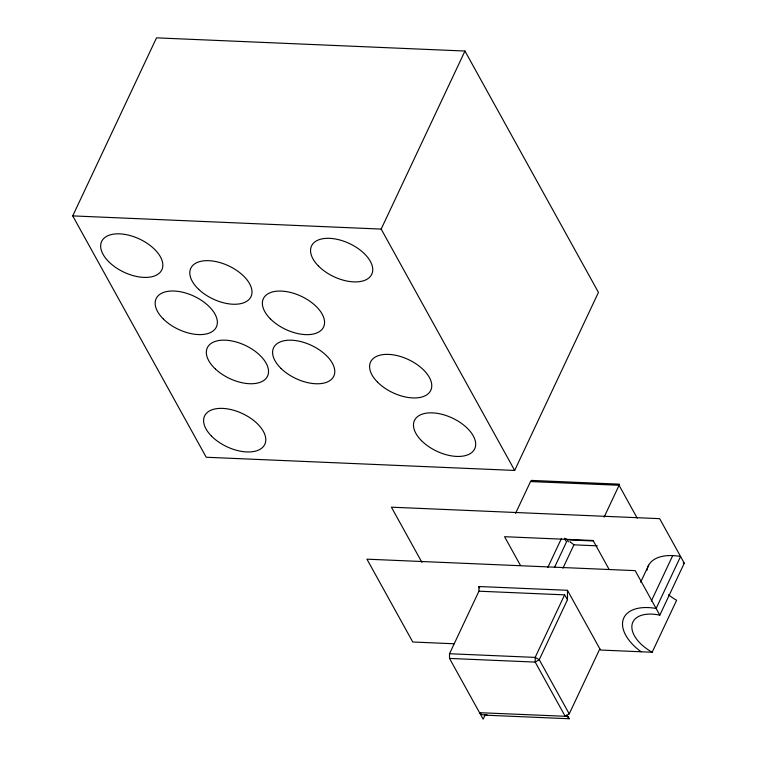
<?xml version="1.0" encoding="UTF-8"?>
<svg xmlns="http://www.w3.org/2000/svg" width="757" height="757" viewBox="0 0 757 757"><rect width="100%" height="100%" fill="white"/><g stroke="black" fill="none" stroke-linecap="round" stroke-linejoin="round"><path stroke-width="1.14" d="M619.368 484.603L619.103 485.275L530.525 481.566L515.555 513.378M72.729 215.896L156.51 37.85L464.959 51.041L598.446 292.391L514.665 470.438L206.226 457.247L72.729 215.896L381.168 229.087L514.665 470.438M381.168 229.087L464.959 51.041M485.123 714.882L483.117 719.15L449.526 658.429L449.507 653.736L478.935 591.198L478.907 586.514L567.457 590.299L600.5 650.036L652.165 652.25L676.626 600.263A34.964 19.247 25.2 0 1 668.535 594.784M547.813 567.447L561.382 538.624M554.436 567.57L566.491 541.955L564.429 538.218M562.896 568.252L573.92 544.832L597.301 545.835M478.935 591.198L564.608 594.86L535.18 657.398L535.199 662.091L565.176 716.283L569.226 713.898L599.837 648.844M604.095 517.163L619.084 485.303L637.205 518.148M567.457 590.299L567.495 599.676L539.249 659.697L535.199 662.091L449.526 658.429M640.677 582.152L648.664 565.186M651.313 601.077L672.718 555.6M652.165 652.25A34.964 19.247 25.2 0 1 632.086 624.516A34.964 19.247 25.2 0 1 659.811 615.157L684.271 563.18L659.65 518.659L391.407 507.181L421.952 562.413M487.215 714.977L482.341 714.759L479.541 712.687L568.043 716.406L569.179 718.63M619.377 484.158L531.707 480.43M484.612 715.138L569.188 718.753M597.462 483.988L599.809 484.092M593.403 540.981L567.485 539.873A9.983 5.498 25.2 0 1 565.602 538.539M454.096 643.772L412.764 642.002L366.946 559.168L635.189 570.636L659.811 615.157M449.507 653.736L535.18 657.398L539.249 659.697L569.226 713.898M573.882 544.803L570.598 542.182M569.075 718.667L568.129 717.371M568.053 717.258L566.605 715.034M564.608 594.86L567.495 599.676M608.988 569.188L593.119 540.489L504.578 536.704L520.447 565.403M478.907 586.514L479.711 587.962M683.249 562.971A34.964 19.247 25.2 0 1 684.271 563.18M641.122 651.777A44.947 24.744 25.2 0 1 623.304 619.198A44.947 24.744 25.2 0 1 656.111 608.467L680.571 556.48A44.947 24.744 25.2 0 0 647.112 570.021M530.525 481.566A3.331 1.684 -87.6 0 1 532.796 481.045M567.334 540.858A6.964 0.814 36.8 0 1 568.564 541.794M569.945 541.775A9.595 0.738 37.6 0 1 570.22 541.993M318.489 266.067A33.27 18.31 25.2 0 0 371.204 275.293A33.27 18.31 25.2 0 0 335.256 238.966A33.27 18.31 25.2 0 0 318.489 266.067M377.525 382.124A33.27 18.31 25.2 0 0 430.231 391.341A33.27 18.31 25.2 0 0 394.283 355.024A33.27 18.31 25.2 0 0 377.525 382.124M270.315 318.811A33.27 18.31 25.2 0 0 323.021 328.036A33.27 18.31 25.2 0 0 287.073 291.71A33.27 18.31 25.2 0 0 270.315 318.811M108.601 261.581A33.27 18.31 25.2 0 0 161.307 270.807A33.27 18.31 25.2 0 0 125.359 234.481A33.27 18.31 25.2 0 0 108.601 261.581M421.431 440.612A33.27 18.31 25.2 0 0 474.137 449.828A33.27 18.31 25.2 0 0 438.189 413.502A33.27 18.31 25.2 0 0 421.431 440.612M211.534 436.127A33.27 18.31 25.2 0 0 264.25 445.343A33.27 18.31 25.2 0 0 228.302 409.026A33.27 18.31 25.2 0 0 211.534 436.127M281.131 368.536A33.27 18.31 25.2 0 0 333.506 376.712A33.27 18.31 25.2 0 0 296.432 340.697A33.27 18.31 25.2 0 0 281.131 368.536M215.499 369.094A33.27 18.31 25.2 0 0 267.495 376.21A33.27 18.31 25.2 0 0 229.314 340.536A33.27 18.31 25.2 0 0 215.499 369.094M163.408 319.066A33.27 18.31 25.2 0 0 215.953 327.762A33.27 18.31 25.2 0 0 179.437 291.587A33.27 18.31 25.2 0 0 163.408 319.066M198.656 289.316A33.27 18.31 25.2 0 0 250.841 296.962A33.27 18.31 25.2 0 0 213.209 261.108A33.27 18.31 25.2 0 0 198.656 289.316"/></g></svg>
